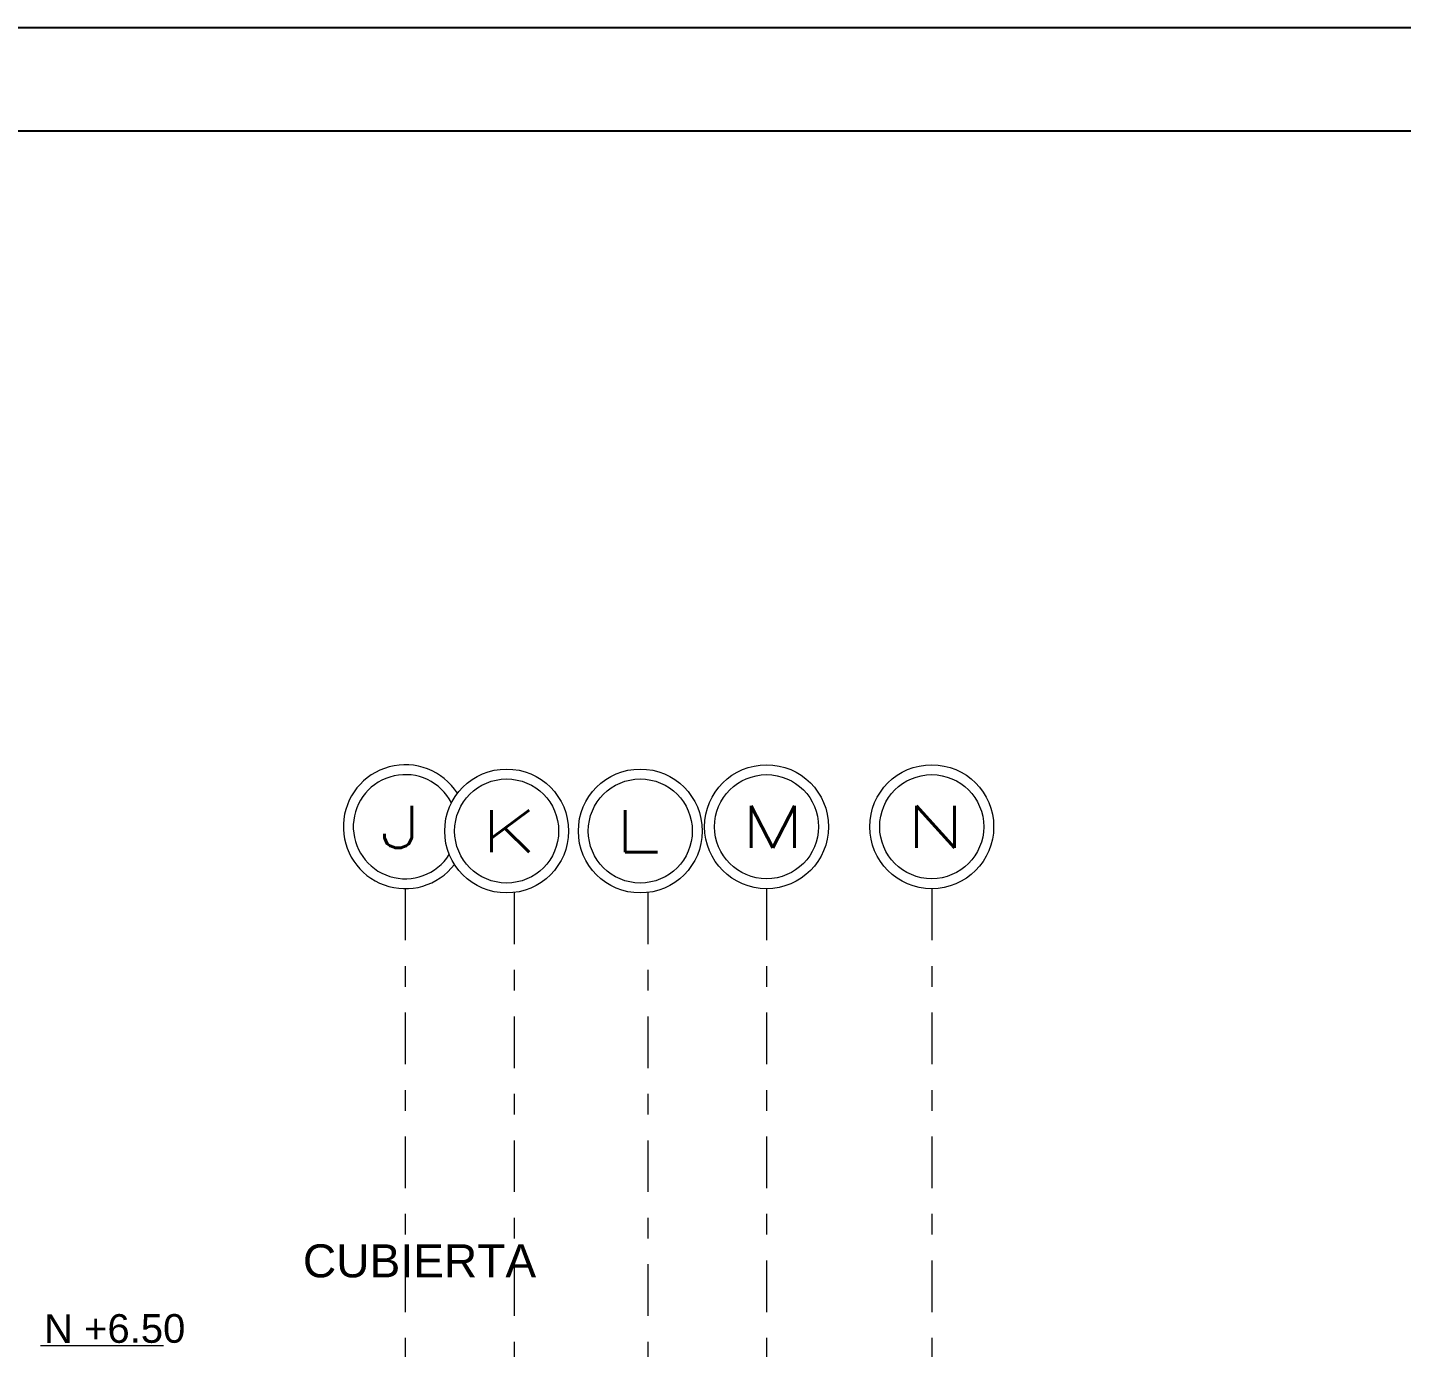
# Model space of a CAD drawing. Header units: metres. Extents: x -50 to 76, y -61 to 14.
# Drawn here: x 56.62 to 63.28, y -32.22 to -25.83 of the extents above; entities that cross this region are included whole.
import ezdxf

# ---------------------------------------------------------------- set-up
doc = ezdxf.new("R2010")
doc.units = ezdxf.units.M
doc.header["$MEASUREMENT"] = 0
for name, pattern in [('CENTER', [2, 1.25, -0.25, 0.25, -0.25]), ('CENTERX2', [4, 2.5, -0.5, 0.5, -0.5]), ('DASHDOT2', [0.5, 0.25, -0.125, 0, -0.125])]:
    doc.linetypes.add(name, pattern=pattern)
for name, color, linetype, lineweight in [('1 NIVELES', 145, 'Continuous', 18), ('1 TEXTOS', 4, 'Continuous', 20), ('_TXT1', 7, 'Continuous', 0), ('achurados', 251, 'Continuous', 0), ('EJES', 251, 'CENTERX2', 0), ('F-PLANO 3', 81, 'Continuous', 20), ('TEXTOS', 4, 'Continuous', 25)]:
    doc.layers.add(name, color=color, linetype=linetype, lineweight=lineweight)
doc.styles.add('Estilo_Generado_1', font='arial.ttf')
doc.styles.add('LEROY', font='arial.ttf')
doc.styles.add('ROMANS', font='romans', dxfattribs={"width": 0.7})

# ---------------------------------------------------------------- blocks, each defined once
blk = doc.blocks.new('FORMATO')
for p, q in [((-116.3871, -6.2723), (-56.3871, -6.2723)), ((-115.8871, -6.7723), (-56.8871, -6.7723))]:
    blk.add_line(p, q)

msp = doc.modelspace()

# ---------------------------------------------------------------- linework, layer by layer
at = {"layer": '1 NIVELES', "color": 2, "linetype": 'CENTER'}
msp.add_line((56.6875, -32.2124), (57.2842, -32.2124), dxfattribs=at)
at = {"layer": 'achurados', "color": 251, "linetype": 'ByBlock'}
for centre in [(60.2051, -29.7001), (61.0051, -29.7001), (58.946, -29.7209), (59.5935, -29.7209)]:
    msp.add_circle(centre, 0.3, dxfattribs=at)
msp.add_arc((58.4551, -29.7001), 0.3, 32.60392, 322.54656, dxfattribs=at)
at = {"layer": 'EJES', "linetype": 'DASHDOT2'}
for p, q in [((58.4551, -30.0001), (58.4551, -40.1498)), ((60.2051, -30.0001), (60.2051, -40.1498)), ((61.0051, -30.0001), (61.0051, -40.1498)), ((58.9826, -30.0187), (58.9826, -40.1498)), ((59.6301, -30.0187), (59.6301, -40.1498))]:
    msp.add_line(p, q, dxfattribs=at)
at = {"layer": 'F-PLANO 3', "color": 1, "linetype": 'ByBlock'}
for centre in [(58.946, -29.7209), (59.5935, -29.7209), (60.2051, -29.7001), (61.0051, -29.7001)]:
    msp.add_circle(centre, 0.252, dxfattribs=at)
msp.add_arc((58.4551, -29.7001), 0.252, 27.36682, 327.78366, dxfattribs=at)

# ---------------------------------------------------------------- block references
msp.add_blockref('FORMATO', (132.3485, -19.558))

# ---------------------------------------------------------------- texts
at = {"layer": '1 TEXTOS', "insert": (57.9591, -31.7222), "char_height": 0.16, "attachment_point": 1, "style": 'Estilo_Generado_1'}
msp.add_mtext('\\A1;CUBIERTA', dxfattribs=at)
at = {"layer": '_TXT1', "style": 'ROMANS', "width": 1.5}
for s, p in [('J', (58.3286, -29.8031)), ('M', (60.0786, -29.8031)), ('N', (60.8786, -29.8031)), ('K', (58.8195, -29.8239)), ('L', (59.467, -29.8239))]:
    msp.add_text(s, height=0.2042, dxfattribs=at).set_placement(p)
at = {"layer": 'TEXTOS', "color": 2, "style": 'LEROY'}
msp.add_text('N +6.50', height=0.13885, rotation=0.0654, dxfattribs=at).set_placement((56.7051, -32.1996))

doc.saveas('drawing.dxf')
